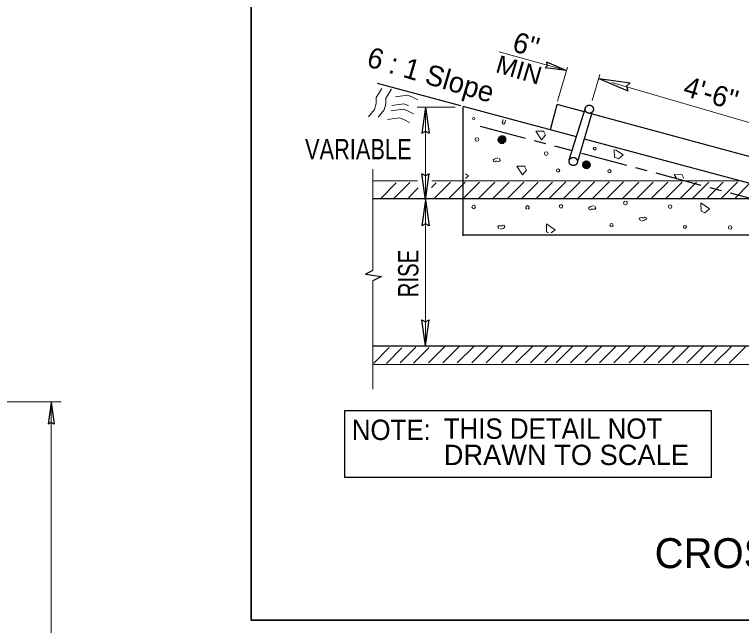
# Model space of a CAD drawing. Extents: x -48 to 160, y -10 to 186.
# Drawn here: x 79.31 to 97.06, y 30.32 to 45.24 of the extents above; entities that cross this region are included whole.
import ezdxf

# ---------------------------------------------------------------- set-up
doc = ezdxf.new("R2010")
doc.units = 0
doc.header["$LTSCALE"] = 0.19
doc.linetypes.add('LONG_DASH_SHORT_DASH', pattern=[9.9, 6, -1.2, 1.5, -1.2])
doc.layers.add('1', color=7, linetype='Continuous', lineweight=13)

msp = doc.modelspace()

# ---------------------------------------------------------------- linework, layer by layer
at = {"layer": '1', "lineweight": 35}
msp.add_line((85.0885, 60.744), (85.0885, 30.4443), dxfattribs=at)
at = {"layer": '1'}
for p, q in [((91.1396, 44.3285), (92.6337, 43.9192)), ((92.5609, 43.1223), (92.8084, 43.9581)), ((93.4136, 43.1403), (93.6019, 43.7757)), ((93.8911, 43.5845), (98.7465, 42.1634)), ((89.135, 42.9767), (90.0679, 42.9767)), ((89.3416, 42.9767), (89.3416, 40.7161)), ((93.9552, 41.7527), (93.9514, 41.944)), ((88.0594, 38.9885), (88.0594, 41.4656)), ((88.0594, 41.1802), (89.1444, 41.1802)), ((89.4992, 41.1802), (97.0237, 41.1802)), ((88.2494, 40.7492), (88.6287, 41.1285)), ((88.5775, 40.7578), (88.9569, 41.1369)), ((88.923, 40.7664), (89.1661, 41.01)), ((89.4902, 41.0145), (89.6043, 41.1285)), ((89.556, 40.7466), (89.956, 41.1467)), ((89.9075, 40.7466), (90.3076, 41.1467)), ((90.2592, 40.7466), (90.6591, 41.1467)), ((90.6363, 40.7466), (91.0364, 41.1467)), ((90.9879, 40.7466), (91.3879, 41.1467)), ((91.3396, 40.7466), (91.7397, 41.1467)), ((91.6912, 40.7466), (92.0911, 41.1467)), ((92.0426, 40.7466), (92.4428, 41.1467)), ((92.3685, 40.7566), (92.7686, 41.1567)), ((92.72, 40.7566), (93.1201, 41.1567)), ((93.0717, 40.7566), (93.4718, 41.1567)), ((93.4233, 40.7566), (93.8233, 41.1567)), ((93.7749, 40.7566), (94.1751, 41.1567)), ((94.1522, 40.7466), (94.5523, 41.1467)), ((94.5037, 40.7466), (94.9038, 41.1467)), ((94.8553, 40.7466), (95.2553, 41.1467)), ((95.2069, 40.7466), (95.6071, 41.1467)), ((95.5588, 40.7466), (95.9586, 41.1467)), ((95.8588, 40.7466), (96.2587, 41.1467)), ((96.2103, 40.7466), (96.6103, 41.1467)), ((96.562, 40.7466), (96.962, 41.1467)), ((96.8908, 40.7506), (97.2525, 41.1122)), ((89.3416, 37.1463), (89.3416, 40.7167)), ((92.3554, 39.9051), (92.3098, 39.9278)), ((88.0594, 36.093), (88.0594, 38.7329)), ((88.0768, 36.7248), (88.4561, 37.1038)), ((88.3877, 36.7159), (88.7669, 37.0953)), ((88.7242, 36.7332), (89.1035, 37.1125)), ((89.0523, 36.7248), (89.4316, 37.1038)), ((89.4152, 36.7339), (89.8152, 37.1339)), ((89.7668, 36.7339), (90.1667, 37.1339)), ((90.1184, 36.7339), (90.5186, 37.1339)), ((90.47, 36.7339), (90.8701, 37.1339)), ((90.8216, 36.7339), (91.2218, 37.1339)), ((91.1989, 36.7339), (91.5988, 37.1339)), ((91.5503, 36.7339), (91.9504, 37.1339)), ((91.902, 36.7339), (92.3021, 37.1339)), ((92.2537, 36.7339), (92.6537, 37.1339)), ((92.5332, 36.7339), (92.9333, 37.1339)), ((92.8848, 36.7339), (93.2849, 37.1339)), ((93.2365, 36.7339), (93.6365, 37.1339)), ((93.5879, 36.7339), (93.9881, 37.1339)), ((93.9397, 36.7339), (94.3397, 37.1339)), ((94.3169, 36.7339), (94.717, 37.1339)), ((94.6685, 36.7339), (95.0684, 37.1339)), ((95.02, 36.7339), (95.4202, 37.1339)), ((95.3716, 36.7339), (95.7716, 37.1339)), ((95.7233, 36.7339), (96.1233, 37.1339)), ((96.049, 36.7211), (96.4489, 37.1212)), ((96.4007, 36.7211), (96.8007, 37.1212)), ((96.7523, 36.7211), (97.1524, 37.1212)), ((88.0594, 36.6959), (112.101, 36.6959)), ((78.1917, 35.7794), (80.4466, 35.7794)), ((80.1992, 17.8231), (80.1992, 35.7794))]:
    msp.add_line(p, q, dxfattribs=at)
at = {"layer": '1', "lineweight": 25}
for p, q in [((92.7743, 43.8749), (92.3025, 44.0763)), ((92.7743, 43.8749), (92.2657, 43.9417)), ((93.5728, 43.6772), (94.3356, 43.5768)), ((93.5728, 43.6772), (94.2802, 43.3747)), ((90.2052, 43.0076), (88.1692, 43.5532)), ((89.3403, 42.978), (89.2531, 42.3429)), ((89.3403, 42.978), (89.4277, 42.3429)), ((90.2647, 39.8388), (90.2647, 42.9916)), ((93.0257, 42.2518), (90.2647, 42.9916)), ((92.3896, 42.4329), (92.5532, 43.0435)), ((93.2146, 42.8644), (92.5532, 43.0435)), ((92.8528, 41.6907), (93.2369, 42.937)), ((93.0528, 41.6238), (93.4198, 42.8753)), ((99.5486, 41.1497), (93.4223, 42.8083)), ((112.0973, 37.1408), (93.2215, 42.1992)), ((89.3412, 40.7162), (89.254, 41.3513)), ((89.3412, 40.7162), (89.4285, 41.3513)), ((88.0594, 40.7492), (98.5113, 40.7492)), ((89.3412, 40.7167), (89.254, 40.0815)), ((89.3412, 40.7167), (89.4285, 40.0815)), ((90.2647, 39.8616), (99.3227, 39.8616)), ((89.3418, 37.1463), (89.2546, 37.7815)), ((89.3418, 37.1463), (89.4291, 37.7815)), ((88.0594, 37.1504), (112.101, 37.1504)), ((80.1988, 35.762), (80.126, 35.2334)), ((80.1988, 35.762), (80.2717, 35.2334))]:
    msp.add_line(p, q, dxfattribs=at)
at = {"layer": '1', "linetype": 'LONG_DASH_SHORT_DASH', "lineweight": 25}
for p, q in [((90.6752, 42.5177), (92.9225, 41.9169)), ((93.1471, 41.8568), (111.8668, 36.8522))]:
    msp.add_line(p, q, dxfattribs=at)
at = {"layer": '1', "lineweight": 40}
for p, q in [((91.1187, 42.1875), (91.2066, 42.2752)), ((91.1202, 42.1712), (91.2229, 42.2741)), ((91.1217, 42.2079), (91.1862, 42.2724)), ((91.1236, 42.157), (91.2369, 42.2705)), ((91.1287, 42.1447), (91.2492, 42.2653)), ((91.1355, 42.1337), (91.2603, 42.2587)), ((91.2632, 42.115), (91.1377, 42.2407)), ((91.1427, 42.2466), (91.1483, 42.2522)), ((91.1434, 42.124), (91.2698, 42.2506)), ((91.2724, 42.1235), (91.146, 42.25)), ((91.1478, 42.2519), (91.2687, 42.2519)), ((91.1526, 42.1158), (91.2783, 42.2416)), ((91.2806, 42.1329), (91.1555, 42.258)), ((91.2873, 42.1436), (91.1663, 42.2646)), ((91.2927, 42.156), (91.1784, 42.2701)), ((91.2964, 42.1698), (91.1923, 42.2737)), ((91.2979, 42.1861), (91.2087, 42.2752)), ((91.2954, 42.2058), (91.2285, 42.2729)), ((91.281, 42.238), (91.2603, 42.2587)), ((91.1188, 42.1945), (91.2976, 42.1945)), ((91.2117, 42.0962), (91.1188, 42.1892)), ((91.1929, 42.0975), (91.1202, 42.1702)), ((91.2273, 42.0983), (91.1208, 42.2047)), ((91.1212, 42.1648), (91.2954, 42.1648)), ((91.2407, 42.1023), (91.125, 42.2182)), ((91.1269, 42.2241), (91.2894, 42.2241)), ((91.1661, 42.1067), (91.1297, 42.1433)), ((91.2528, 42.108), (91.1307, 42.2302)), ((91.1335, 42.1368), (91.2829, 42.1368)), ((91.1628, 42.1087), (91.2856, 42.2311)), ((91.1628, 42.1086), (91.2534, 42.1086)), ((91.1748, 42.1027), (91.2912, 42.2193)), ((91.1881, 42.0985), (91.2954, 42.2059)), ((91.2036, 42.0963), (91.2976, 42.1907)), ((91.222, 42.0972), (91.2968, 42.172)), ((91.2473, 42.1052), (91.2886, 42.1464)), ((93.2747, 41.4818), (93.1807, 41.5757)), ((93.1808, 41.5794), (93.2618, 41.6603)), ((93.181, 41.5619), (93.2792, 41.6602)), ((93.1811, 41.5609), (93.3588, 41.5609)), ((93.256, 41.4829), (93.1817, 41.5573)), ((93.1824, 41.5905), (93.3575, 41.5905)), ((93.2901, 41.484), (93.1828, 41.5914)), ((93.1838, 41.5472), (93.2941, 41.6574)), ((93.1861, 41.6022), (93.2391, 41.6552)), ((93.3034, 41.4883), (93.187, 41.6048)), ((93.1884, 41.5344), (93.3069, 41.6528)), ((93.2303, 41.491), (93.1898, 41.5318)), ((93.1898, 41.5313), (93.3503, 41.5313)), ((93.3152, 41.4941), (93.1928, 41.6164)), ((93.1935, 41.6187), (93.3462, 41.6187)), ((93.1947, 41.5229), (93.3182, 41.6466)), ((93.3257, 41.5011), (93.2, 41.6269)), ((93.2022, 41.5129), (93.3285, 41.639)), ((93.3348, 41.5097), (93.2083, 41.6362)), ((93.2109, 41.5041), (93.3372, 41.6303)), ((93.3428, 41.5192), (93.2178, 41.6441)), ((93.2194, 41.6452), (93.3207, 41.6452)), ((93.2209, 41.4963), (93.3449, 41.6202)), ((93.3496, 41.5302), (93.229, 41.6508)), ((93.2322, 41.4902), (93.3512, 41.6091)), ((93.3547, 41.5427), (93.2412, 41.656)), ((93.2448, 41.4852), (93.3559, 41.5963)), ((93.3584, 41.5566), (93.2553, 41.6596)), ((93.2597, 41.4825), (93.3588, 41.5817)), ((93.3596, 41.573), (93.2716, 41.6608)), ((93.2768, 41.482), (93.3593, 41.5643)), ((93.3567, 41.5932), (93.2919, 41.6578)), ((93.299, 41.4868), (93.3546, 41.5422)), ((93.3373, 41.6302), (93.3287, 41.6389)), ((93.2117, 41.5033), (93.3284, 41.5033))]:
    msp.add_line(p, q, dxfattribs=at)
at = {"layer": '1', "lineweight": 35}
msp.add_lwpolyline([(118.325, 60.744), (118.325, 30.4443), (85.0885, 30.4443)], dxfattribs=at)
at = {"layer": '1', "lineweight": 25}
for points in [[(92.2657, 43.9417), (92.3222, 43.9994), (92.3025, 44.0763)], [(94.3356, 43.5768), (94.2509, 43.4905), (94.2802, 43.3747)], [(93.24, 42.9305), (93.24, 42.9332), (93.2404, 42.9356), (93.2406, 42.9378), (93.2406, 42.9404), (93.241, 42.9427), (93.2413, 42.9454), (93.2416, 42.9477), (93.2423, 42.9502), (93.2428, 42.9527), (93.2437, 42.9552), (93.2443, 42.9574), (93.2452, 42.9598), (93.2457, 42.9621), (93.2467, 42.9643), (93.2473, 42.9667), (93.2484, 42.9689), (93.2495, 42.9711), (93.2506, 42.9733), (93.2518, 42.9757), (93.2528, 42.9778), (93.2539, 42.9799), (93.2553, 42.982), (93.257, 42.9841), (93.2581, 42.9862), (93.2597, 42.9882), (93.2609, 42.9901), (93.2627, 42.9918), (93.2642, 42.9938), (93.2659, 42.9956), (93.2676, 42.9978), (93.2692, 42.9992), (93.2712, 43.0012), (93.2728, 43.0027), (93.2743, 43.0047), (93.2764, 43.0063), (93.2783, 43.0076), (93.2805, 43.0093), (93.2825, 43.0104), (93.2844, 43.0117), (93.2866, 43.0135), (93.2887, 43.0147), (93.2907, 43.016), (93.293, 43.017), (93.2952, 43.0182), (93.297, 43.0192), (93.2997, 43.0203), (93.3018, 43.0212), (93.304, 43.0221), (93.3064, 43.0232), (93.3089, 43.024), (93.311, 43.0248), (93.3135, 43.0252), (93.3161, 43.026), (93.3229, 43.0277)], [(93.3229, 43.0277), (93.3255, 43.0279), (93.328, 43.0285), (93.3306, 43.0284), (93.3329, 43.0288), (93.3352, 43.029), (93.3377, 43.0291), (93.3401, 43.029), (93.3428, 43.029), (93.3452, 43.0289), (93.3477, 43.0288), (93.3501, 43.0287), (93.3528, 43.0284), (93.3552, 43.0279), (93.3577, 43.0277), (93.3599, 43.0272), (93.3624, 43.0269), (93.3648, 43.0261), (93.3676, 43.0257), (93.3697, 43.0251), (93.3718, 43.0242), (93.3743, 43.0235), (93.3767, 43.0226), (93.379, 43.0217), (93.3814, 43.0207), (93.3833, 43.0196), (93.3858, 43.0187), (93.3881, 43.0175), (93.39, 43.0161), (93.3923, 43.0148), (93.3942, 43.0138), (93.3964, 43.0125), (93.3983, 43.0111), (93.4006, 43.0096), (93.4025, 43.0081), (93.4042, 43.0064), (93.4062, 43.005), (93.408, 43.0034), (93.4098, 43.0015), (93.4118, 43), (93.4133, 42.9983), (93.4151, 42.9964), (93.4167, 42.9943), (93.4183, 42.9928), (93.42, 42.9906), (93.4212, 42.9888), (93.4228, 42.9869), (93.4243, 42.9848), (93.4256, 42.9827), (93.4267, 42.9806), (93.4282, 42.9786), (93.4292, 42.9764), (93.4304, 42.974), (93.4318, 42.9718), (93.4325, 42.9697), (93.4335, 42.9675), (93.4345, 42.9652), (93.4355, 42.963), (93.4362, 42.9604), (93.4368, 42.9579), (93.4376, 42.9555), (93.4381, 42.9532), (93.4391, 42.951), (93.4394, 42.9487), (93.4399, 42.946), (93.4403, 42.9438), (93.4409, 42.9413), (93.4407, 42.9387), (93.441, 42.9363), (93.441, 42.934), (93.4415, 42.9313), (93.4415, 42.9288), (93.4415, 42.9264), (93.4411, 42.9239), (93.441, 42.9213), (93.441, 42.9189), (93.4407, 42.9167), (93.4403, 42.9142), (93.4401, 42.9115), (93.4393, 42.9093), (93.4391, 42.9067), (93.4384, 42.9047), (93.438, 42.9019), (93.4372, 42.8996), (93.4367, 42.8973), (93.4355, 42.8949), (93.4347, 42.8928), (93.4341, 42.8904), (93.4331, 42.8882), (93.4319, 42.886), (93.4309, 42.8834), (93.4297, 42.8815), (93.4284, 42.8792), (93.4271, 42.877), (93.4261, 42.8752), (93.4246, 42.8728), (93.4233, 42.8708), (93.422, 42.8689), (93.4203, 42.8668), (93.4188, 42.8649), (93.4172, 42.8634)], [(93.4172, 42.8634), (93.4157, 42.8612), (93.4139, 42.8594), (93.4121, 42.8576), (93.4107, 42.8562), (93.4087, 42.8543), (93.4068, 42.8526), (93.405, 42.8507), (93.4029, 42.8493), (93.4009, 42.848), (93.3993, 42.8464), (93.3969, 42.8452), (93.3949, 42.8435), (93.3927, 42.8424), (93.3907, 42.841), (93.3886, 42.8398), (93.3863, 42.8388), (93.3839, 42.8377), (93.3818, 42.8367), (93.3794, 42.8357), (93.3773, 42.8347), (93.3748, 42.8338), (93.3725, 42.833), (93.3702, 42.8323), (93.3679, 42.8316), (93.3657, 42.831), (93.3633, 42.8302), (93.3607, 42.8297), (93.3582, 42.8295), (93.3559, 42.8289), (93.3534, 42.8287), (93.3511, 42.8286), (93.3484, 42.8281), (93.346, 42.8278), (93.3437, 42.828), (93.3411, 42.8278), (93.3386, 42.828), (93.3362, 42.8281), (93.3337, 42.8281), (93.331, 42.8282), (93.3287, 42.8287), (93.3264, 42.8287), (93.3238, 42.8289), (93.3214, 42.8297), (93.3192, 42.83), (93.3166, 42.8308), (93.3141, 42.8314), (93.3118, 42.8323), (93.3093, 42.8327), (93.3072, 42.8332), (93.3047, 42.8345), (93.3026, 42.8353), (93.3002, 42.8363), (93.2979, 42.8372), (93.2957, 42.8384), (93.2937, 42.8397), (93.2913, 42.8409), (93.2891, 42.8421), (93.2869, 42.8433), (93.2852, 42.8446), (93.2832, 42.846), (93.2812, 42.8473), (93.2788, 42.849), (93.277, 42.8504), (93.2752, 42.8521), (93.2734, 42.8536), (93.2716, 42.8554), (93.2698, 42.8573), (93.2679, 42.8586), (93.2662, 42.8605), (93.265, 42.8626), (93.263, 42.8644), (93.2617, 42.866), (93.2602, 42.8682), (93.2587, 42.8701), (93.257, 42.8726), (93.2558, 42.8742), (93.2544, 42.8764), (93.2533, 42.8783), (93.2518, 42.8807), (93.2507, 42.883), (93.2501, 42.8849), (93.2489, 42.8873), (93.2478, 42.8895), (93.2467, 42.8918), (93.2463, 42.8941), (93.2452, 42.8966), (93.2446, 42.899), (93.2438, 42.9011), (93.2431, 42.9036), (93.2426, 42.9059), (93.2422, 42.9086), (93.2416, 42.9108), (93.2412, 42.9132), (93.241, 42.9158), (93.2404, 42.9181), (93.2403, 42.9205), (93.2403, 42.923), (93.2402, 42.9255), (93.2403, 42.9282), (93.24, 42.9305)], [(89.2531, 42.3429), (89.3414, 42.392), (89.4277, 42.3429)], [(92.8491, 41.653), (92.8492, 41.6554), (92.8495, 41.6578), (92.8498, 41.6602), (92.8499, 41.6623), (92.8503, 41.6653), (92.8506, 41.6677), (92.8511, 41.6699), (92.8517, 41.6725), (92.852, 41.6747), (92.8528, 41.6773), (92.8533, 41.6796), (92.8544, 41.682), (92.8551, 41.6842), (92.8558, 41.6865), (92.8568, 41.6887), (92.8575, 41.6912), (92.859, 41.6935), (92.8597, 41.6958), (92.861, 41.6977), (92.8619, 41.6998), (92.8635, 41.702), (92.8647, 41.7042), (92.8661, 41.7062), (92.8673, 41.7087), (92.8691, 41.7105), (92.8702, 41.7122), (92.8717, 41.7143), (92.8734, 41.7162), (92.8752, 41.7182), (92.8767, 41.72), (92.8784, 41.7218), (92.8803, 41.7234), (92.8822, 41.7251), (92.8838, 41.7267), (92.8855, 41.7283), (92.8876, 41.7298), (92.8898, 41.7313), (92.8918, 41.7326), (92.8936, 41.7343), (92.8957, 41.7357), (92.8977, 41.7369), (92.9, 41.7383), (92.9022, 41.7396), (92.9042, 41.7405), (92.9065, 41.7417), (92.9087, 41.7426), (92.911, 41.7437), (92.9133, 41.7447), (92.9158, 41.7457), (92.9178, 41.7462), (92.9202, 41.7472), (92.9226, 41.7479), (92.9251, 41.7482), (92.9324, 41.7497)], [(92.9324, 41.7497), (92.9346, 41.7503), (92.9372, 41.7507), (92.9397, 41.7508), (92.9421, 41.7512), (92.9445, 41.7517), (92.9469, 41.7512), (92.9496, 41.7518), (92.9518, 41.7515), (92.9544, 41.7512), (92.9567, 41.7512), (92.9596, 41.7512), (92.9618, 41.7507), (92.9643, 41.7507), (92.9668, 41.7503), (92.9691, 41.7497), (92.9719, 41.7492), (92.9738, 41.7485), (92.9765, 41.7478), (92.9787, 41.7471), (92.9812, 41.7465), (92.9834, 41.7458), (92.9857, 41.7448), (92.9881, 41.7437), (92.9905, 41.7429), (92.9928, 41.7419), (92.9948, 41.7409), (92.9971, 41.7399), (92.9992, 41.7385), (93.0012, 41.7373), (93.0032, 41.7359), (93.0054, 41.7346), (93.0073, 41.7335), (93.0096, 41.7317), (93.0116, 41.7302), (93.0134, 41.7287), (93.0154, 41.7272), (93.0174, 41.7256), (93.0188, 41.7242), (93.0209, 41.7222), (93.0228, 41.7204), (93.0243, 41.7188), (93.0259, 41.7168), (93.0276, 41.7148), (93.029, 41.7131), (93.0304, 41.711), (93.0319, 41.7089), (93.0334, 41.7069), (93.035, 41.7051), (93.0362, 41.7028), (93.0372, 41.7008), (93.0386, 41.6986), (93.0397, 41.6962), (93.0408, 41.6941), (93.042, 41.6921), (93.0429, 41.6897), (93.0437, 41.6875), (93.0448, 41.6851), (93.0452, 41.6831), (93.0462, 41.6804), (93.0468, 41.6779), (93.0476, 41.6757), (93.0481, 41.6732), (93.0484, 41.6711), (93.0491, 41.6683), (93.0494, 41.6658), (93.0499, 41.6636), (93.05, 41.6612), (93.0502, 41.6587), (93.0503, 41.6563), (93.0505, 41.6535), (93.0507, 41.6512), (93.0506, 41.6486), (93.0506, 41.6463), (93.0505, 41.6435), (93.0502, 41.6412), (93.0499, 41.6389), (93.0495, 41.6364), (93.0491, 41.6339), (93.0488, 41.6318), (93.0482, 41.6292), (93.0477, 41.6267), (93.047, 41.6243), (93.0463, 41.6219), (93.0457, 41.6197), (93.0448, 41.6174), (93.0441, 41.6151), (93.0432, 41.6127), (93.0422, 41.6103), (93.0412, 41.6082), (93.04, 41.6058), (93.0389, 41.6039), (93.0378, 41.6016), (93.0366, 41.5996), (93.0352, 41.5972), (93.034, 41.5952), (93.0322, 41.5931), (93.031, 41.5911), (93.0295, 41.5893), (93.0278, 41.5874), (93.0265, 41.5853)], [(93.0265, 41.5853), (93.0247, 41.5834), (93.0232, 41.5815), (93.0216, 41.5801), (93.0196, 41.5781), (93.0177, 41.5766), (93.0161, 41.5747), (93.0141, 41.5732), (93.012, 41.5718), (93.0102, 41.5703), (93.0083, 41.5689), (93.0061, 41.5673), (93.0042, 41.566), (93.0019, 41.5647), (92.9999, 41.5632), (92.9978, 41.562), (92.9955, 41.561), (92.9935, 41.5598), (92.9908, 41.5591), (92.9886, 41.5581), (92.9865, 41.557), (92.9843, 41.5559), (92.9816, 41.5555), (92.9795, 41.5546), (92.9772, 41.5538), (92.9748, 41.5535), (92.9723, 41.5527), (92.9697, 41.5523), (92.9674, 41.5518), (92.965, 41.5517), (92.9625, 41.551), (92.9601, 41.5508), (92.9575, 41.5503), (92.9552, 41.5502), (92.9526, 41.5503), (92.9505, 41.5501), (92.9477, 41.5502), (92.9453, 41.5503), (92.9427, 41.5504), (92.9405, 41.5504), (92.9377, 41.5508), (92.9359, 41.5511), (92.9332, 41.5514), (92.9305, 41.5519), (92.9283, 41.5527), (92.9258, 41.5531), (92.9236, 41.5539), (92.9212, 41.5546), (92.9186, 41.5552), (92.9162, 41.5559), (92.9138, 41.5568), (92.912, 41.5579), (92.9095, 41.5585), (92.9072, 41.5596), (92.905, 41.5605), (92.9031, 41.5618), (92.9004, 41.563), (92.8984, 41.5643), (92.8964, 41.5658), (92.8945, 41.5667), (92.8922, 41.5682), (92.8902, 41.5696), (92.8882, 41.5712), (92.8864, 41.5731), (92.8843, 41.5743), (92.8826, 41.5762), (92.8807, 41.5775), (92.8792, 41.5795), (92.8773, 41.5808), (92.8755, 41.583), (92.8739, 41.5848), (92.8725, 41.5868), (92.8709, 41.5887), (92.8692, 41.5906), (92.8676, 41.5926), (92.8662, 41.5945), (92.8652, 41.5967), (92.8637, 41.5989), (92.8626, 41.6008), (92.8614, 41.603), (92.86, 41.6052), (92.8591, 41.6073), (92.8582, 41.6094), (92.857, 41.6118), (92.8561, 41.6141), (92.8552, 41.6164), (92.8543, 41.6186), (92.8537, 41.6213), (92.8528, 41.6237), (92.8523, 41.6261), (92.8519, 41.6284), (92.8512, 41.6306), (92.8507, 41.633), (92.8502, 41.636), (92.8502, 41.638), (92.8499, 41.6404), (92.8493, 41.643), (92.8492, 41.6454), (92.8491, 41.6483), (92.8492, 41.6503), (92.8491, 41.653)], [(89.4285, 41.3513), (89.3403, 41.3021), (89.254, 41.3513)], [(89.4285, 40.0815), (89.3403, 40.1307), (89.254, 40.0815)], [(88.0594, 38.9885), (87.8736, 38.9004), (88.2666, 38.8427), (88.0594, 38.7329)], [(89.2546, 37.7815), (89.3428, 37.7325), (89.4291, 37.7815)], [(80.2717, 35.2334), (80.198, 35.2743), (80.126, 35.2334)]]:
    msp.add_lwpolyline(points, dxfattribs=at)
at = {"layer": '1'}
for points in [[(88.2782, 43.4312), (88.1331, 43.2138), (88.1331, 43.0688), (88.0929, 42.9237), (87.9477, 42.7465)], [(88.5144, 43.4182), (88.3696, 43.2005), (88.3696, 43.0557), (88.3293, 42.9106), (88.1842, 42.7333)], [(88.6118, 43.2315), (88.9018, 43.2718), (89.0066, 43.2315), (89.1515, 43.1589)], [(88.5197, 43.0212), (88.8099, 43.0614), (88.9145, 43.0212), (88.9095, 43.0237)], [(88.5067, 42.8897), (88.7967, 42.9301), (88.9017, 42.8897), (89.0465, 42.8173)], [(88.4147, 42.6796), (88.7047, 42.7199), (88.8095, 42.6796), (88.9544, 42.607)], [(91.3025, 42.6553), (91.2987, 42.6435), (91.2903, 42.6106), (91.2739, 42.5858), (91.2533, 42.5652), (91.2204, 42.5735), (91.2123, 42.6063), (91.2287, 42.631), (91.2287, 42.6639), (91.2271, 42.6753)], [(92.2367, 42.3907), (92.0352, 42.3946), (92.1752, 42.1808), (92.2737, 42.296), (92.2326, 42.3782)], [(93.977, 41.9372), (94.165, 41.8143), (94.0498, 41.7157), (93.9676, 41.7568)], [(91.1052, 41.7389), (91.0682, 41.7267), (91.0352, 41.7186), (91.0106, 41.7021), (90.99, 41.6815), (90.9983, 41.6485), (91.031, 41.6404), (91.0558, 41.6568), (91.0887, 41.6568), (91.1176, 41.6527), (91.1463, 41.6568), (91.1669, 41.6773), (91.1546, 41.7061), (91.13, 41.7226)], [(91.7739, 41.5359), (91.5722, 41.5398), (91.7124, 41.326), (91.8111, 41.4412), (91.7698, 41.5236)], [(90.3182, 41.3505), (90.3926, 41.3018), (90.3171, 41.2371)], [(95.6125, 41.3277), (95.4111, 41.3317), (95.4768, 41.2311)], [(95.6487, 41.2321), (95.6496, 41.2331), (95.6085, 41.3153)], [(93.4403, 40.5725), (93.4033, 40.5602), (93.3704, 40.5519), (93.3457, 40.5354), (93.325, 40.5149), (93.3336, 40.4819), (93.3662, 40.4737), (93.3909, 40.4902), (93.4237, 40.4902), (93.4527, 40.4861), (93.4815, 40.4902), (93.502, 40.5108), (93.4897, 40.5395), (93.4651, 40.556)], [(96.0697, 40.4363), (96.0657, 40.638), (96.2795, 40.4979), (96.1644, 40.3993), (96.0822, 40.4404)], [(94.6198, 40.1962), (94.6569, 40.2084), (94.6896, 40.2167), (94.7143, 40.2331), (94.7352, 40.2538), (94.7267, 40.2865), (94.694, 40.2948), (94.6692, 40.2786), (94.6363, 40.2786), (94.6075, 40.2825), (94.5787, 40.2786), (94.5582, 40.2578), (94.5706, 40.2291), (94.5951, 40.2126)], [(92.2974, 39.9237), (92.2934, 40.1253), (92.5071, 39.9853), (92.4137, 39.9051)], [(91.1662, 39.9946), (91.2032, 40.007), (91.2362, 40.0153), (91.2609, 40.0317), (91.2814, 40.0521), (91.2732, 40.0852), (91.2403, 40.0933), (91.2156, 40.0768), (91.1828, 40.0768), (91.1538, 40.0811), (91.1252, 40.0768), (91.1047, 40.0564), (91.1171, 40.0276), (91.1417, 40.011)]]:
    msp.add_lwpolyline(points, dxfattribs=at)
at = {"layer": '1', "lineweight": 25}
msp.add_lwpolyline([(87.3719, 35.5718), (96.318, 35.5718), (96.318, 33.9326), (87.3719, 33.9326)], close=True, dxfattribs=at)
at = {"layer": '1'}
for centre, radius in [((90.5179, 42.702), 0.0279), ((90.5969, 42.1887), 0.0446), ((92.2902, 41.8445), 0.0446), ((93.4736, 41.9674), 0.0359), ((92.5794, 41.4321), 0.0385), ((93.8325, 41.4164), 0.0385), ((90.5181, 40.5394), 0.0446), ((92.6515, 40.5563), 0.0431), ((95.3153, 40.5484), 0.0446), ((93.8834, 40.098), 0.0385), ((95.6748, 40.0522), 0.0359), ((96.7805, 40.0406), 0.0431)]:
    msp.add_circle(centre, radius, dxfattribs=at)
at = {"layer": '1', "lineweight": 25}
for centre in [(91.2083, 42.1857), (93.27, 41.5713)]:
    msp.add_circle(centre, 0.0896, dxfattribs=at)
msp.add_arc((91.2313, 42.2126), 0.0604, 0, 359.99998, dxfattribs=at)
at = {"layer": '1'}
for centre, start, end in [((94.2237, 40.6385), 110.14375, 70.07327), ((91.8319, 40.5283), 296.16721, 243.83279)]:
    msp.add_arc(centre, 0.0446, start, end, dxfattribs=at)

# ---------------------------------------------------------------- texts
for s, height, p in [("6''", 0.4973, (91.4323, 44.3547)), ('6 : 1 Slope', 0.4973, (87.8782, 43.9848)), ("4'-6''", 0.4972, (95.6032, 43.2698))]:
    msp.add_text(s, height=height, rotation=343.502, dxfattribs=at).set_placement(p)
for s, height, rotation, width, p in [('MIN', 0.4351, 343.502, 1.05, (91.0266, 43.841)), ('RISE', 0.4972, 90, 0.75, (89.1691, 38.3323))]:
    msp.add_text(s, height=height, rotation=rotation, dxfattribs=dict(at, width=width)).set_placement(p)
for s, width, p in [('VARIABLE', 0.8, (86.3999, 41.704)), ('NOTE:', 0.95, (87.5413, 34.8474)), ('THIS DETAIL NOT', 0.95, (89.7873, 34.8768))]:
    msp.add_text(s, height=0.4973, dxfattribs=dict(at, width=width)).set_placement(p)
for s, height, p in [('DRAWN TO SCALE', 0.4973, (89.7873, 34.2349)), ('CROSS DRAIN WITH PIPE GRATE', 0.731, (94.9363, 31.7176))]:
    msp.add_text(s, height=height, dxfattribs=at).set_placement(p)

doc.saveas('drawing.dxf')
